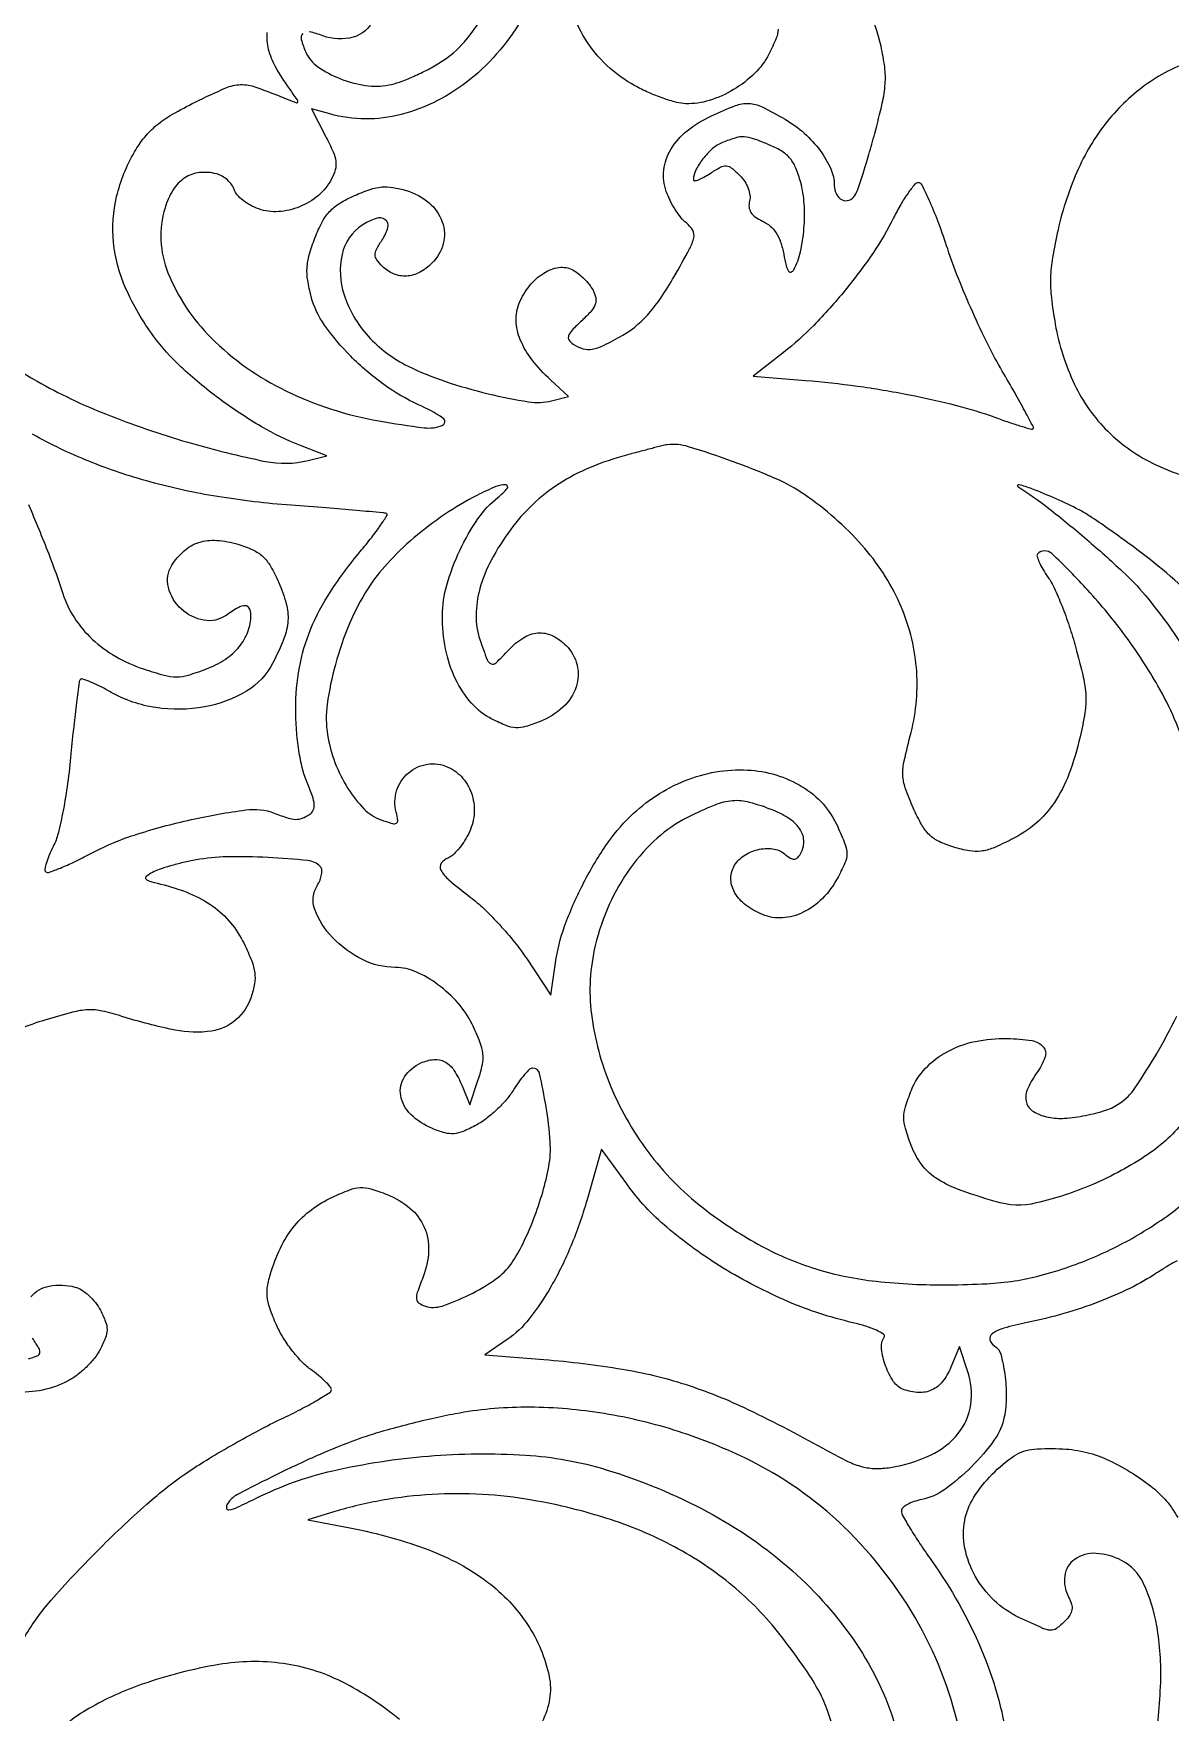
# Model space of a CAD drawing. Extents: x 112 to 728, y 34 to 646.
# Drawn here: x 302.6 to 472.1, y 242.9 to 493.2 of the extents above; entities that cross this region are included whole.
import ezdxf

# ---------------------------------------------------------------- set-up
doc = ezdxf.new("R2010")
doc.units = 0

msp = doc.modelspace()

# ---------------------------------------------------------------- linework, layer by layer
for points in [[(375.729073, 495.974797, -0.095484), (367.665871, 486.389896, -0.106355), (357.395591, 481.18449, -0.133268), (346.757041, 481.267285), (344.014082, 482.03457), (346.141565, 477.952904, -0.016365), (347.255044, 475.634579, -0.0713), (347.664166, 474.171533, -0.101994), (347.573056, 472.925182, -0.053837), (346.989759, 471.480865, -0.095602), (345.064472, 469.109853, -0.078465), (342.264104, 467.42536, -0.079274), (339.109988, 466.697767, -0.101326), (336.161055, 467.0937, -0.042086), (334.940435, 467.638139, -0.041081), (333.817668, 468.383065, -0.044114), (332.945585, 469.205446, -0.10519), (332.507741, 469.975611, 0.081785), (332.135364, 470.707708, 0.052813), (331.493071, 471.412162, 0.051597), (330.69557, 471.984993, 0.066099), (329.859559, 472.326475, 0.091716), (327.319158, 472.511891, 0.1192), (325.132237, 471.72018, 0.108248), (323.402688, 469.938367, 0.066036), (322.194092, 467.253486, 0.170037), (322.63673, 457.586498, 0.101566), (329.0619, 447.886774, 0.083292), (340.228803, 439.963268, 0.069328), (354.097759, 435.482812, 0.012074), (360.828796, 434.466255, 0.129445), (363.542495, 434.825764, 0.605526), (363.643733, 435.914987, 0.037533), (359.999951, 437.903226, -0.050926), (354.816833, 440.913929, -0.040186), (349.887149, 445.136795, -0.041631), (345.986668, 449.777692, -0.088399), (343.99716, 454.010547, -0.025045), (343.470313, 456.447042, -0.056454), (343.37586, 458.331334, -0.054138), (343.704685, 460.236938, -0.021445), (344.546575, 462.761126, -0.029505), (345.610401, 465.119205, -0.067089), (346.738683, 466.710465, -0.068738), (348.229895, 467.923234, -0.032274), (350.437981, 469.075591, -0.021463), (352.778259, 469.992878, -0.058673), (354.512114, 470.368644, -0.065832), (356.168226, 470.310218, -0.032773), (358.214885, 469.826123, -0.10072), (361.578868, 467.994717, -0.13459), (363.543946, 465.146367, -0.149175), (363.673705, 461.918496, -0.133131), (362, 459, -0.074607), (360.147813, 457.63113, -0.107373), (358.191547, 457.082138, -0.115521), (356.289247, 457.409375, -0.096554), (354.585776, 458.557081, -0.039567), (353.767754, 459.515936, -0.15698), (353.530321, 460.242641, -0.125291), (353.736268, 461.066673, -0.021465), (354.568685, 462.464482, 0.077472), (355.422977, 464.35004, 0.311249), (355.031337, 465.483371, 0.248095), (353.680539, 465.685063, 0.060546), (351.594569, 464.653921, 0.195526), (348.602859, 460.323606, 0.134203), (348.895334, 454.287421, 0.106523), (352.485771, 448.123878, 0.094213), (358.440516, 443.660566, 0.032441), (363.921453, 441.404548, 0.022269), (370.382962, 439.538905, 0.020351), (376.411815, 438.342758, 0.100604), (379.851798, 438.49894), (382.345068, 439.124711), (379.681666, 441.594357, -0.040282), (376.893803, 444.631634, -0.069088), (375.176388, 447.60264, -0.085923), (374.559457, 450.431173, -0.109439), (375.022344, 453.053943, -0.070231), (376.556438, 455.654713, -0.085536), (378.666043, 457.53118, -0.103228), (380.944374, 458.364363, -0.16042), (382.987272, 458.006812, -0.045623), (383.818063, 457.459436, -0.028305), (384.688798, 456.679638, -0.02828), (385.467489, 455.804767, -0.044869), (386.017682, 454.96696, -0.072416), (386.429053, 453.828775, -0.140526), (386.355299, 452.872621, -0.094954), (385.738283, 451.856112, -0.022129), (384.329368, 450.429444, 0.015063), (382.900984, 449.023356, 0.102227), (382.378013, 448.188081, 0.233364), (382.443739, 447.55145, 0.111816), (383.038768, 446.954879, 0.065931), (384.54286, 446.260851, 0.119688), (385.887088, 446.17686, 0.072019), (387.557221, 446.729639, 0.012984), (390.453809, 448.272356, 0.046152), (392.471416, 449.675273, 0.03771), (394.349884, 451.515864, 0.031935), (396.19496, 453.911218, 0.018392), (398.116781, 457.005905, 0.005284), (400.430958, 461.158927, 0.068512), (401.055047, 462.811961, 0.190887), (400.885746, 463.909501, 0.09244), (399.939595, 465, -0.056685), (399.137049, 465.801985, -0.026421), (398.281555, 467.00115, -0.025769), (397.5071, 468.368593, -0.032693), (396.944121, 469.706043, -0.110715), (396.583242, 472.899497, -0.108269), (397.61343, 475.970092, -0.091183), (400.035766, 478.724932, -0.057128), (403.697529, 480.987846, -0.017994), (407.24993, 482.504129, -0.104242), (409.252052, 482.826626, -0.103343), (411.222005, 482.315249, -0.01754), (414.656573, 480.46111, -0.049196), (417.521743, 478.379074, -0.050936), (419.88809, 475.799419, -0.055792), (421.475494, 473.08421, -0.104775), (422, 470.608677, 0.116492), (422.309981, 469.296247, 0.16422), (423.156724, 468.456269, 0.203731), (424.19748, 468.400126, 0.168867), (425.065357, 469.10575, 0.055529), (425.498151, 470.01882, 0.005219), (426.283282, 472.378144, 0.00664), (427.15517, 475.22154, 0.005176), (428.029452, 478.333249, 0.009933), (429.155066, 482.860563, 0.038057), (429.582378, 485.731765, 0.049226), (429.515182, 488.247084, 0.025404), (428.963854, 491.349384, 0.08857), (424.288099, 502.305917, 0.12641)], [(413.608071, 493.88356, -0.104893), (413.349329, 492.545512, -0.017783), (412.245817, 490.174484, -0.082003), (410.141183, 487.316848, -0.058574), (406.986105, 484.891648, -0.058681), (403.362206, 483.268535, -0.083266), (399.870729, 482.784612, -0.05788), (398.451447, 482.990493, -0.019703), (396.457661, 483.605248, -0.019289), (394.289959, 484.463677, -0.021051), (392.258667, 485.46434, -0.128938), (384.829111, 492.473444, -0.157762), (382.523282, 501.691832, -0.145437)], [(342.76442, 493.255457, 0.274094), (342.516363, 492.343511, 0.039536), (343.202697, 490.454474, 0.133905), (344.988187, 488.307584, 0.058814), (348.2713, 486.542362, 0.05673), (352.095892, 485.514719, 0.083846), (355.562058, 485.57762, 0.040347), (357.167087, 486.015084, 0.017009), (359.243826, 486.846389, 0.016699), (361.414123, 487.889864, 0.020906), (363.348924, 489.006327, 0.072919), (366.867027, 492.034863, 0.048803), (369.944765, 496.37407, 0.042537)], [(289.792043, 450.606099, 0.043693), (303.112019, 441.420389, 0.034827), (313.325146, 436.527518, 0.02322), (325.600346, 432.31318, 0.020838), (337.133939, 429.458773, 0.112179), (343.554967, 429.603152), (346.315645, 430.296038), (342.407823, 431.802431, -0.041179), (336.532129, 434.642456, -0.02696), (330.263112, 438.807847, -0.027134), (324.568795, 443.551992, -0.046868), (320.468869, 448.149489, -0.054137), (316.368803, 455.205053, -0.079212), (314.524548, 462.133547, -0.084771), (314.981583, 468.936602, -0.072217), (317.655243, 475.622805, -0.04089), (319.169352, 477.806242, -0.049283), (320.93594, 479.568802, -0.040176), (323.296205, 481.202545, -0.016923), (326.700503, 483.024092, -0.011629), (331.248775, 485.133246, -0.09581), (333.465301, 485.628707, -0.094096), (335.722257, 485.267348, -0.011028), (340.5, 483.422713, 0.009401), (341.787361, 482.920858, 0.476076), (341.991546, 483.042074, 0.1912), (341.906822, 483.401595, 0.003409), (340.739912, 485.049702, -0.027907), (338.689436, 488.269148, -0.067176), (337.650884, 490.890918, -0.079708), (337.439124, 493.40798, -0.053648)], [(353.24016, 495.30632, -0.225556), (350.247289, 492.704391, -0.160166), (345.734904, 492.910689, 0.035144), (343.711377, 493.521291, 0.253471)], [(476.452022, 489.535597, 0.074792), (469.11794, 486.068148, 0.072552), (463.041789, 480.566734, 0.066896), (458.417693, 473.134439, 0.050257), (455.361415, 463.989454, 0.013454), (454.542826, 459.849176, 0.034724), (454.242246, 456.818914, 0.036064), (454.36924, 453.842952, 0.015526), (454.946678, 449.910392, 0.066518), (457.820101, 440.930335, 0.087735), (462.78784, 433.935592, 0.085474), (469.965284, 428.94373, 0.059813), (479.344826, 425.859616, 0.052595)], [(301.82631, 423.02673, -0.007936), (304.85773, 415.650433, -0.016167), (306.956709, 409.749061, 0.067199), (308.677795, 406.127022, 0.060486), (311.350337, 402.94509, 0.057476), (314.847281, 400.360236, 0.0503), (318.998122, 398.500624, 0.014566), (322.064318, 397.580445, 0.065919), (323.91188, 397.337442, 0.071846), (325.682773, 397.594802, 0.019264), (328.38389, 398.508807, 0.054598), (331.170764, 399.938134, 0.074929), (333.262236, 401.819504, 0.083333), (334.552596, 404.060806, 0.089259), (335, 406.547053, 0.11412), (334.76809, 407.549898, 0.290666), (334.15898, 407.923798, 0.127141), (333.078421, 407.626918, 0.022493), (331.2901, 406.490641, -0.199046), (328.006822, 405.763131, -0.143938), (324.611129, 407.448955, -0.145692), (322.694044, 410.685747, -0.203653), (323.211619, 413.967248, -0.073955), (325.04873, 416.122455, -0.102856), (327.252755, 417.361884, -0.094896), (329.905216, 417.676485, -0.055037), (333.072482, 417.09643, -0.034411), (335.304539, 416.256554, -0.081231), (336.776716, 415.269158, -0.074718), (337.929048, 413.810886, -0.025783), (339.144075, 411.407199, -0.037241), (340.274888, 408.230905, -0.084981), (340.523074, 405.707085, -0.075338), (339.925612, 403.059264, -0.024639), (338.283533, 399.397805, -0.141259), (334.366779, 395.206208, -0.08994), (328.074348, 392.843288, -0.082629), (320.82437, 392.734927, -0.090772), (314.184045, 395.016717, 0.011591), (312.557597, 395.881847, 0.018171), (311.117416, 396.54118, 0.012706), (309.929432, 396.998655, 0.289604), (309.588507, 396.92184, 0.164117), (309.392823, 396.526942, 0.001784), (308.993276, 393.498259, 0.005364), (308.579647, 389.975078, 0.003438), (308.171452, 385.876358, -0.010823), (307.664721, 381.451917, -0.013406), (306.993998, 377.360486, -0.013609), (306.248324, 373.970479, -0.058446), (305.520396, 372.039441, 0.019324), (304.921819, 370.763372, 0.028495), (304.50576, 369.598276, 0.027675), (304.283917, 368.653697, 0.244913), (304.408428, 368.258238, 0.290016), (304.855575, 368.157847, 0.010197), (306.587696, 368.817914, 0.016088), (308.675122, 369.741732, 0.010217), (311.046586, 370.944146, -0.044143), (317.63609, 373.741529, -0.023972), (326.133154, 376.050242, -0.020846), (334.255703, 377.492091, -0.124974), (338.487611, 377.00471, 0.01233), (340.553565, 376.277015, 0.070757), (341.694374, 376.077988, 0.105543), (342.629458, 376.247047, 0.044114), (343.772866, 376.838462, 0.144387), (344.305668, 377.447796, 0.129408), (344.451619, 378.276595, 0.065449), (344.18122, 379.522096, 0.014247), (343.378636, 381.573149, -0.041036), (342.690216, 383.654338, -0.021167), (342.158116, 386.346967, -0.019625), (341.811548, 389.386525, -0.017777), (341.689103, 392.546076, -0.045839), (342.234882, 398.701939, -0.052258), (343.894481, 404.377879, -0.047619), (346.848771, 409.996889, -0.029381), (351.299336, 416, 0.008676), (353.014373, 418.123641, 0.015344), (354.343503, 419.941546, 0.010123), (355.309197, 421.414268, 0.501673), (355.200512, 421.694625, 0.045974), (354.656794, 421.793068, 0.000462), (350.740151, 422.131942, 0.001503), (346.224829, 422.50474, 0.000974), (341, 422.910059, -0.021241), (329.998239, 424.213742, -0.026866), (319.991098, 426.390076, -0.028672), (310.851124, 429.471715, -0.031857), (302.451297, 433.490112, 0.003624)], [(474.65749, 385.784283, 0.057155), (470.25554, 396, 0.028241), (465.479245, 403.329946, 0.026268), (459.798142, 410.262628, 0.019745), (454.434303, 415.700908, 0.404699), (452.333333, 415.666667, 0.274788), (452.236548, 415.286134, 0.031651), (452.552296, 414.422639, 0.031011), (453.09949, 413.360822, 0.020236), (453.853209, 412.206149, -0.046814), (454.787103, 410.594619, -0.013521), (455.921049, 407.946715, -0.013472), (457.0434, 404.878027, -0.013983), (457.983902, 401.790928, -0.010231), (459.124253, 397.274071, -0.044245), (459.505613, 394.536298, -0.052299), (459.367001, 391.996834, -0.018127), (458.654026, 388.392355, -0.030849), (456.963084, 382.791561, -0.058706), (454.825624, 378.60615, -0.068612), (452.0371, 375.467856, -0.061113), (448.397932, 373.056127, -0.016952), (445.66878, 371.806836, -0.066669), (443.885885, 371.328257, -0.077354), (442.176595, 371.371504, -0.027857), (439.804408, 371.940455, -0.037082), (437.635569, 372.769781, -0.082582), (436.185376, 373.770769, -0.072663), (435.028472, 375.271355, -0.023815), (433.775898, 377.773716, -0.019141), (432.588387, 380.762508, -0.077658), (432.229384, 382.68181, -0.061728), (432.430152, 384.825256, -0.009271), (433.439024, 389.034658, 0.085698), (434.242672, 398.718781, 0.083322), (431.773153, 408.214041, 0.077101), (426.101985, 416.972921, 0.059867), (417.574292, 424.493273, 0.047706), (413.350557, 426.843561, 0.016092), (406.80196, 429.461128, 0.013117), (400.246406, 431.647019, 0.103123), (397.067629, 431.934189, 0.032406), (396.667072, 431.861211, 0.001022), (395.058238, 431.455466, 0.001984), (393.163466, 430.965472, 0.001374), (391.024244, 430.396909, 0.033305), (385.590042, 428.54097, 0.043887), (380.955696, 426.108138, 0.046456), (377.026457, 423.033518, 0.045369), (373.69794, 419.263616, 0.035577), (370.859604, 414.751431, 0.054881), (369.148633, 410.476671, 0.06457), (368.580507, 406.505759, 0.084942), (369.149381, 402.896573, 0.008261), (370.231907, 399.858868, 0.219624), (370.829035, 399.268675, 0.286778), (371.569308, 399.427535, 0.013359), (373.442321, 401.343263, -0.06485), (375.631347, 403.164225, -0.122547), (377.797258, 403.883116, -0.133049), (379.924307, 403.478558, -0.083418), (382, 402, -0.136609), (383.640815, 399.093015, -0.144126), (383.496908, 395.821229, -0.125194), (381.524166, 392.805769, -0.090848), (378.113391, 390.661787, -0.023496), (375.951129, 389.913911, -0.084695), (374.507859, 389.744233, -0.083002), (373.074648, 390.061092, -0.022021), (370.935349, 391.035085, -0.09534), (367.89908, 393.398271, -0.068376), (365.526528, 396.997749, -0.061751), (364.02366, 401.489336, -0.0524), (363.549619, 406.472918, -0.067949), (364.216305, 411.020705, -0.039703), (366.163177, 416.183423, -0.039892), (368.866317, 420.907649, -0.076353), (371.843689, 424.091686, 0.04877), (373.227527, 425.417478, 0.610236), (373.016034, 425.937202, 0.123824), (371.549807, 425.703754, 0.016662), (368.70034, 424.370608, 0.030856), (363.887175, 421.533538, 0.028222), (359.307245, 418.046507, 0.029286), (355.354755, 414.246558, 0.044385), (352.440811, 410.474927, 0.042784), (349.710136, 405.275295, 0.032399), (347.600716, 399.182221, 0.033181), (346.386124, 393.256546, 0.073732), (346.438369, 388.660052, 0.052058), (347.538129, 384.568557, 0.048473), (349.478182, 380.686803, 0.052186), (351.882827, 377.617866, 0.116666), (354.363362, 376.029281, 0.011226), (356.108118, 375.460989, 0.190782), (356.698734, 375.511077, 0.323917), (356.917108, 375.927832, 0.027989), (356.664703, 377.174174, -0.140148), (356.736506, 380.336046, -0.13988), (358.468654, 382.98481, -0.141883), (361.315515, 384.29669, -0.145375), (364.393077, 383.866763, -0.110651), (366.618272, 382.18241, -0.102384), (367.988704, 379.664288, -0.098619), (368.276741, 376.726724, -0.09488), (367.426983, 373.8588, -0.027866), (366.734177, 372.684376, -0.028531), (365.920057, 371.603912, -0.029756), (365.108084, 370.753486, -0.095949), (364.447715, 370.341563, 0.146429), (363.387826, 369.523724, 0.290635), (363.329608, 368.505582, 0.090817), (364.540876, 367.037096, 0.011959), (367.704633, 364.499359, -0.028414), (369.771584, 362.726586, -0.015546), (372.105555, 360.338609, -0.015451), (374.332519, 357.758012, -0.023721), (376.079991, 355.379546), (379.750716, 349.851986), (380.423122, 354.675993, -0.052675), (381.781419, 360.13773, -0.030798), (384.475632, 366.326779, -0.030758), (387.920988, 372.158124, -0.05117), (391.582807, 376.528587, -0.097124), (399.778257, 381.868785, -0.108758), (409.053754, 383.434241, -0.123978), (417.228317, 380.93987, -0.152236), (422.500946, 374.997901, -0.014047), (423.612393, 372.336058, -0.093375), (423.870505, 370.92754, -0.103528), (423.582605, 369.585305, -0.019099), (422.462688, 367.300857, -0.070337), (420.230491, 364.267736, -0.086191), (417.378641, 362.214704, -0.096442), (414.272751, 361.389443, -0.115539), (411.293982, 361.878229, -0.062031), (408.821763, 363.282595, -0.097565), (407.187935, 365.087183, -0.121846), (406.577035, 367.070726, -0.137778), (407.006007, 369.011224, -0.119442), (408.415432, 370.58883, -0.089376), (410.546004, 371.554649, -0.092723), (412.806136, 371.695893, -0.143529), (414.589201, 370.925969, 0.028735), (415.443824, 370.295926, 0.145363), (416.00546, 370.128869, 0.196937), (416.470128, 370.319052, 0.060031), (416.953648, 370.925, 0.138891), (417.461378, 372.707063, 0.141134), (416.954201, 374.478315, 0.104522), (415.388804, 376.100512, 0.05363), (412.881215, 377.430852, 0.029031), (409.348927, 378.611478, 0.087012), (406.823658, 378.841745, 0.076204), (404.186141, 378.210911, 0.018858), (400.122853, 376.37393, 0.068021), (395.588143, 373.28396, 0.053131), (391.606932, 368.841228, 0.050201), (388.449761, 363.380256, 0.046871), (386.356846, 357.273865, 0.090522), (385.78408, 347.050666, 0.068499), (388.694112, 336.171613, 0.065101), (394.652905, 325.958899, 0.066276), (403.006043, 317.691436, 0.037875), (411.137648, 312.454386, 0.04987), (419.269687, 309.046837, 0.047249), (428.257699, 307.199438, 0.029518), (439, 306.669731, 0.010074), (444.72006, 306.840788, 0.024671), (448.9085, 307.25839, 0.028346), (452.677398, 308.043533, 0.017895), (456.973768, 309.362431, 0.035767), (464.580245, 312.624567, 0.036087), (471.620369, 316.92915, 0.036836), (477.831384, 322.103197, 0.041189)], [(478.272713, 406.154322, 0.048152), (469.07805, 414.816783, 0.005794), (465.956764, 417.17871, 0.006164), (462.844802, 419.418594, 0.005892), (460.121836, 421.280502, 0.028191), (458.5, 422.234263, 0.014688), (455.10635, 423.856302, 0.012915), (451.475781, 425.351465, 0.032012), (449.494894, 425.966022, 0.845099), (449.387327, 425.714648, -0.023231), (453.976738, 422.449972, -0.010716), (459.648403, 417.805196, -0.010445), (464.989155, 413.040027, -0.031479), (468.344863, 409.498523, -0.045983), (476.650775, 397.451872, -0.048669)], [(301.289161, 254.230443, -0.048029), (305.196652, 259.634089, -0.015144), (312.014798, 266.918534, -0.015629), (319.491805, 273.981227, -0.032724), (325.808913, 278.886303, -0.012657), (328.760416, 280.776019, -0.007016), (332.450402, 282.938784, -0.006993), (336.251401, 285.025812, -0.011196), (339.558913, 286.688293, 0.00842), (342.410921, 288.102043, 0.013109), (344.814181, 289.425142, 0.00727), (346.75353, 290.598261, 0.258604), (347, 291.04293, 0.18166), (346.835277, 291.481351, 0.01986), (346.081721, 292.27655, 0.022249), (345.071273, 293.177316, 0.016203), (343.873943, 294.089761, -0.04919), (342.536393, 295.255981, -0.025379), (341.096774, 296.94904, -0.024961), (339.780263, 298.856905, -0.034421), (338.809533, 300.697677, -0.019099), (337.809427, 303.21419, -0.062453), (337.427409, 304.960701, -0.071118), (337.5129, 306.622487, -0.03006), (338.074396, 308.789822, -0.037367), (339.623546, 312.576843, -0.057468), (341.555715, 315.540109, -0.06091), (344.018858, 317.864897, -0.048776), (347.154892, 319.733519, -0.017223), (349.732839, 320.840059, -0.080263), (351.309487, 321.177473, -0.085459), (352.864501, 320.990192, -0.020985), (355.308213, 320.146795, -0.082507), (358.725978, 318.103031, -0.114213), (360.85076, 315.247918, -0.114392), (361.503133, 311.753141, -0.082951), (360.679752, 307.866646, 0.009615), (359.819883, 305.547558, 0.103517), (359.691237, 304.560006, 0.230735), (360.041799, 303.962095, 0.070024), (361.015992, 303.494924, 0.159033), (363.518251, 303.515176, 0.034353), (367.570788, 305.191405, 0.036384), (371.498182, 307.511615, 0.090212), (373.849832, 309.86742, 0.037849), (375.536679, 312.753566, 0.021277), (377.158491, 316.477816, 0.020797), (378.520555, 320.49926, 0.026387), (379.422875, 324.314739, 0.062326), (379.626457, 328.014541, 0.023326), (379.02291, 333.1868, 0.014752), (378.05333, 338.166288, 0.350642), (377.010662, 339, 0.194025), (376.56939, 338.822067, 0.021697), (375.807567, 338.02187, 0.023824), (374.955221, 336.945604, 0.017151), (374.105186, 335.670194, -0.040141), (373.069518, 334.26107, -0.024955), (371.649413, 332.778713, -0.024974), (370.091593, 331.447813, -0.04079), (368.634971, 330.502753, -0.023173), (366.648722, 329.54901, -0.080238), (365.268199, 329.209432, -0.087662), (363.91748, 329.336532, -0.03101), (362.073128, 329.969709, -0.093593), (358.839853, 332.085004, -0.159232), (357.336727, 334.90987, -0.193158), (357.923501, 337.684209, -0.139195), (360.36131, 339.754855, -0.0843), (362.310878, 340.272073, -0.150901), (363.917788, 339.932228, -0.122424), (365.278106, 338.660901, -0.046301), (366.495229, 336.340207), (367.66434, 333.5), (368.914447, 337.264315, 0.029101), (369.518613, 339.513249, 0.079409), (369.593775, 341.153953, 0.067615), (369.156177, 342.884104, 0.017023), (367.976879, 345.547761, 0.067812), (365.902354, 348.671353, 0.053009), (362.901642, 351.428955, 0.05525), (359.578696, 353.362106, 0.104506), (356.560075, 354, -0.116528), (351.659575, 355.157814, -0.085954), (347.157157, 358.47872, -0.100589), (344.536971, 362.6275, -0.234419), (344.886164, 366.189328, 0.044785), (345.313727, 367.033681, 0.056413), (345.54435, 367.8784, 0.067449), (345.558133, 368.59908, 0.169396), (345.332102, 369.065597, 0.173152), (343.488298, 369.936125, 0.011498), (337.554326, 370.383265, 0.017623), (331.429291, 370.487231, 0.04015), (326.829715, 370.032578, 0.01268), (324.908543, 369.634847, 0.012447), (322.997999, 369.138055, 0.012418), (321.345889, 368.61953, 0.045344), (320.343849, 368.172551, 0.028836), (319.396331, 367.568079, 0.40475), (319.33191, 367.206027, 0.178227), (319.770085, 366.889924, 0.008883), (321.514134, 366.436351, -0.037454), (325.861211, 365.03648, -0.058348), (329.305377, 363.141594, -0.064603), (331.967625, 360.668574, -0.060665), (333.976879, 357.547761, -0.017551), (335.117899, 354.963204, -0.062606), (335.574145, 353.21722, -0.076794), (335.537497, 351.605802, -0.035702), (335.023968, 349.572624, -0.134737), (332.76854, 346.179435, -0.14306), (329.146762, 344.509151, -0.086998), (323.695098, 344.648955, -0.027441), (315.778064, 346.70483, 0.023025), (312.840473, 347.4954, 0.066376), (310.743365, 347.672593, 0.051687), (308.396886, 347.314245, 0.010014), (304.263515, 346.148658, 0.046816), (297.347249, 343.318228, 0.056648)], [(474.266026, 331.305005, -0.083503), (468.762669, 326.115716, -0.045296), (460.573538, 321.653841, -0.045385), (452.119464, 318.874332, -0.130597), (446, 319.075038, -0.015408), (440.373984, 320.96021, -0.05884), (437.084324, 322.638207, -0.08795), (434.988877, 324.648552, -0.066564), (433.464289, 327.454336, -0.018764), (432.605326, 329.984462, -0.073437), (432.370551, 331.613298, -0.074643), (432.618527, 333.227067, -0.019785), (433.49278, 335.690352, -0.094829), (435.570593, 338.934146, -0.079308), (438.821526, 341.424626, -0.07186), (442.997088, 342.958084, -0.057786), (447.765364, 343.402998, -0.031332), (451.483381, 343.086022, -0.184379), (453.159182, 342.143462, -0.271081), (453.416966, 340.589021, -0.063505), (452.119503, 338.167827, 0.056136), (450.763866, 335.724932, 0.16864), (450.650472, 333.847646, 0.197686), (451.709413, 332.49483, 0.079899), (453.947134, 331.660573, 0.067706), (456.335657, 331.511839, 0.030308), (459.46144, 331.931986, 0.030255), (462.49751, 332.722446, 0.071607), (464.588375, 333.753587, 0.093634), (466.835733, 336.012032, 0.016696), (470.027348, 341.070916, 0.019049), (473.06091, 346.739887, 0.031917)], [(473.104058, 310.251984, 0.013611), (471.651784, 309.428773, 0.010426), (470.109194, 308.453563, -0.032148), (466.156901, 306.188902, -0.022594), (461.456043, 304.140874, -0.021255), (456.244531, 302.395359, -0.019473), (450.75, 301.040584, 0.016703), (447.282635, 300.20599, 0.087772), (445.520654, 299.366335, 0.312254), (445.20469, 298.488989, 0.191692), (445.886637, 297.570062, -0.190598), (446.810984, 296.329975, -0.031708), (447.414765, 293.358616, -0.03455), (447.644974, 289.978668, -0.049122), (447.346861, 286.984303, -0.106832), (445.856814, 283.558375, -0.040344), (442.458438, 279.554301, -0.040337), (438.462922, 276.149354, -0.107344), (435.046385, 274.659277, 0.032591), (433.879892, 274.345771, 0.045669), (432.894875, 273.907082, 0.054434), (432.207761, 273.417555, 0.213929), (432, 272.954194, 0.130053), (432.182509, 272.264389, 0.007223), (433.321062, 270.328979, 0.010758), (434.774384, 268.050156, 0.007638), (436.497233, 265.556082, -0.054185), (443.915791, 252.340709, -0.064606), (447.783195, 238.593025, -0.066029)], [(302.198211, 304.8977, -0.178596), (304.931627, 306.486186, -0.105103), (308.754762, 306.346703, -0.081291), (309.749649, 305.916505, -0.042035), (310.827687, 305.08951, -0.040348), (311.819252, 304.028865, -0.0485), (312.560591, 302.88283, -0.027197), (313.330846, 301.171223, -0.094612), (313.546794, 299.983326, -0.092255), (313.312464, 298.783187, -0.025113), (312.508753, 297.016927, -0.05022), (311.683983, 295.751458, -0.029585), (310.469572, 294.41372, -0.029362), (309.083881, 293.20858, -0.043897), (307.733073, 292.343943, -0.139741), (299.869626, 290.717546, -0.111445)], [(301.813094, 295.661374, 0.025945), (303.148134, 296.085576, 0.257073), (303.517378, 296.516894, 0.185023), (303.413175, 297.157935, 0.013248), (302.448177, 298.719436, -0.125036)], [(440.804804, 239.424846, 0.076389), (434.606896, 256.074327, 0.073864), (423.426671, 270.590192, 0.079439), (408.760256, 280.807704, 0.037), (398.091534, 285.019144, 0.037488), (386.964961, 287.589898, 0.038629), (375.921188, 288.418649, 0.045702), (365.5, 287.439751, 0.009825), (361.998917, 286.713084, 0.0069), (358.0875, 285.763772, 0.006965), (354.366912, 284.750754, 0.014453), (351.5, 283.836626, 0.01827), (345.73445, 281.573125, 0.011439), (339.155082, 278.527648, 0.006365), (333.002796, 275.409278, 0.134647), (331.515388, 274.024898, 0.172305), (331.371816, 273.358866, 0.432755), (331.731253, 273.099532, 0.061108), (333.020811, 273.51816, 0.006922), (335.789838, 274.855084, -0.05989), (347.206195, 278.945059, -0.035813), (361.474322, 281.142013, -0.035771), (375.948369, 281.281976, -0.058588), (388, 279.102851, -0.048953), (403.106, 272.827073, -0.058449), (415.750751, 264.020504, -0.063009), (425.25157, 253.18439, -0.074914), (431.094582, 240.914519, -0.010207)], [(469.688066, 237.5, 0.032292), (470.669792, 247.356724, 0.051415), (470.09436, 255.802202, 0.065244), (468.124057, 262.147512, 0.167071), (464.845734, 265.579774, 0.104177), (461.046391, 266.629816, 0.168488), (457.848731, 265.738626, 0.212725), (456.357031, 263.283343, 0.155778), (456.942618, 260.107219, -0.049332), (457.372206, 259.070433, -0.11021), (457.435537, 258.224132, -0.110653), (457.133135, 257.433354, -0.049976), (456.426589, 256.569446, -0.032812), (455.117815, 255.422029, -0.184385), (454.241863, 255.161087, -0.086992), (453.094785, 255.452394, -0.00429), (449.53557, 257.088284, -0.08025), (445.830402, 259.620751, -0.07535), (443.016754, 263.241156, -0.077908), (441.471478, 267.412921, -0.096469), (441.442957, 271.547625, -0.095204), (442.769954, 274.916052, -0.051639), (445.538225, 278.422422, -0.052217), (448.843669, 281.17824, -0.131902), (451.783333, 282.179696, -0.028791), (456.079727, 282.216146, -0.048914), (459.632254, 281.69074, -0.049873), (462.967441, 280.495001, -0.031306), (466.593375, 278.483418, -0.025268), (469.508428, 276.404011, -0.051203), (471.524329, 274.439611, -0.045948), (473.229268, 271.969778, -0.016808)], [(422.012555, 239.953374, 0.0238), (420.884462, 243.46751, 0.035836), (419.544171, 246.39106, 0.028193), (417.570781, 249.553637, 0.009152), (414.311535, 254, 0.053786), (407.321153, 261.379693, 0.050596), (398.780348, 267.271915, 0.04705), (388.644202, 271.662613, 0.035918), (376.903862, 274.572237, 0.028719), (369.48703, 275.419255, 0.028692), (362.019718, 275.411184, 0.028854), (354.64382, 274.550657, 0.029839), (347.5, 272.851621), (343.5, 271.644214), (350, 270.387239, -0.041706), (361.544051, 267.137743, -0.071489), (370.302798, 262.347301, -0.086158), (376.247366, 256.038546, -0.094892), (379.471119, 248.296873, -0.092913), (379.538551, 244.936992, -0.076131), (378.41651, 241.519044, -0.075621)], [(357.149346, 241.852746, 0.0572), (348.520288, 247.505641, 0.082555), (339.824818, 250.204429, 0.0762), (330.209982, 250.051536, 0.041696), (318.766922, 247.113194, 0.047172), (310.838201, 243.486837, 0.06935), (304.801845, 238.785363, 0.072408)]]:
    msp.add_lwpolyline(points, format="xyb")
for points in [[(405.315372, 476.99302, 0.084107), (403.850681, 476.093335, 0.04768), (402.417583, 474.576011, 0.04816), (401.341426, 472.87966, 0.117811), (401, 471.450732, 0.458522), (401.172581, 471.302105, 0.053925), (401.730284, 471.448451, 0.035837), (402.531787, 471.821887, 0.018098), (403.486073, 472.398917, -0.021794), (405.021255, 473.311777, -0.141682), (405.891092, 473.498436, -0.15321), (406.691679, 473.184079, -0.026802), (407.91186, 472.08814, -0.052787), (408.637049, 471.191221, -0.053191), (409.156192, 470.164553, -0.05757), (409.413561, 469.143293, -0.097214), (409.35908, 468.265122, 0.090984), (409.291245, 467.353949, 0.117915), (409.571262, 466.567118, 0.096457), (410.23416, 465.882071, 0.045527), (411.307202, 465.269799, -0.070936), (412.451973, 464.537392, -0.072438), (413.33704, 463.518813, -0.061778), (413.994499, 462.148528, -0.034642), (414.460631, 460.358161, 0.013817), (414.831395, 458.644541, 0.0829), (415.190587, 457.809292, 0.352489), (415.564462, 457.684788, 0.183046), (415.958495, 458.029271, 0.067497), (416.948622, 460.695962, 0.035571), (417.476164, 464.19559, 0.035012), (417.507352, 467.861496, 0.050429), (416.983621, 471.060826, 0.031491), (416.266867, 473.181048, 0.074283), (415.414848, 474.611336, 0.080451), (414.228046, 475.662143, 0.042115), (412.473206, 476.575642, 0.011911), (409.945322, 477.561814, 0.0726), (408.574976, 477.844153, 0.088469), (407.300792, 477.692795, 0.022079)], [(430.832341, 465.75, -0.035325), (427.82953, 460.601998, -0.021831), (423.630605, 454.989678, -0.021788), (418.936848, 449.740008, -0.033967), (414.416833, 445.696836), (409.902528, 442.179773), (417.701264, 441.537962, -0.01403), (425.41161, 440.685056, -0.013596), (433.143724, 439.394213, -0.014284), (440.230536, 437.800706, -0.025495), (445.935194, 436.031537, 0.005907), (448.039238, 435.287529, 0.009406), (449.857455, 434.706589, 0.003832), (451.405605, 434.256745, 0.271521), (451.655171, 434.321838, 0.328912), (451.692678, 434.570225, 0.00159), (450.417486, 436.967625, 0.006202), (448.899333, 439.717564, 0.003782), (447.041867, 442.928864, -0.017912), (444.931794, 446.827013, -0.010011), (442.632586, 451.707067, -0.009978), (440.502837, 456.739899, -0.015966), (438.909712, 461.125553, 0.009672), (437.588508, 464.910411, 0.015228), (436.293859, 468.099381, 0.00925), (435.111505, 470.646451, 0.286931), (434.546139, 471, 0.221765), (433.971604, 470.731996, 0.020551), (432.989291, 469.457812, 0.023395), (431.904529, 467.76128, 0.016171)], [(385.075768, 319.212684, -0.027748), (382.746262, 312.51333, -0.03269), (379.792736, 306.483677, -0.036119), (376.51141, 301.615063, -0.076303), (373.198267, 298.508482), (369.896535, 296.245173), (378.698267, 295.533716, -0.020509), (390.39032, 294.104098, -0.037209), (399.749277, 291.842892, -0.034509), (409.125522, 288.093111, -0.015136), (421, 281.915655, 0.015712), (424.011306, 280.353493, 0.047348), (426.180295, 279.555599, 0.061168), (428.133003, 279.288996, 0.042567), (430.354973, 279.448306, 0.069551), (436.34797, 281.272885, 0.115752), (440.481484, 284.513458, 0.135727), (442.343513, 288.849482, 0.114645), (441.881067, 293.835755), (440.663632, 297.5), (439.381881, 294.379724, -0.068915), (438.148414, 292.261828, -0.117956), (436.554949, 290.996863, -0.121844), (434.600282, 290.613524, -0.076518), (432.30689, 291.082177, -0.157768), (430.846956, 292.232342, -0.059133), (429.646835, 294.580724, -0.059286), (429.035422, 297.124529, -0.169347), (429.423617, 298.876409, 0.405165), (429.328454, 299.309426, 0.038442), (428.285941, 299.889451, 0.032374), (426.71962, 300.490044, 0.018062), (424.747713, 301.025835, -0.043762), (415.049453, 304.203781, -0.036614), (405.425541, 309.18136, -0.037774), (397.026115, 315.254562, -0.061197), (391.045664, 321.712684), (387.286588, 326.925368)]]:
    msp.add_lwpolyline(points, format="xyb", close=True)

doc.saveas('drawing.dxf')
